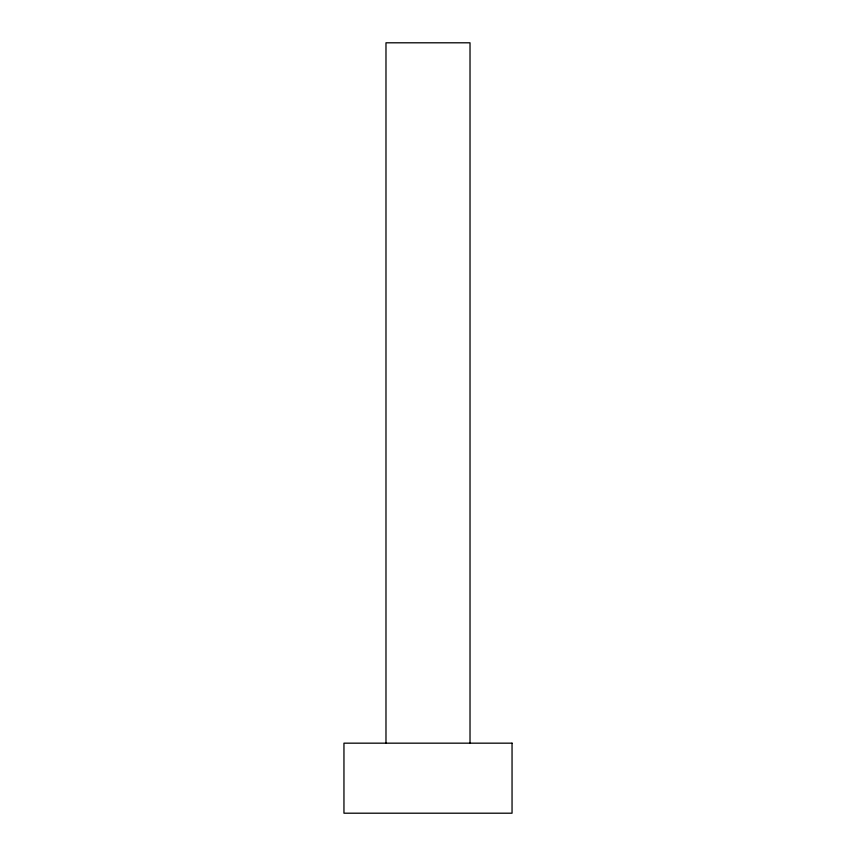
<?xml version="1.0" encoding="UTF-8"?>
<svg xmlns="http://www.w3.org/2000/svg" width="856" height="856" viewBox="0 0 856 856"><rect width="100%" height="100%" fill="white"/><g stroke="black" fill="none" stroke-linecap="round" stroke-linejoin="round"><path stroke-width="1.28" d="M470.019 743.168L470.019 42.8L385.981 42.8L385.981 743.168M512.048 743.168L343.952 743.168L343.952 813.2L512.048 813.2L512.048 743.168"/></g></svg>
